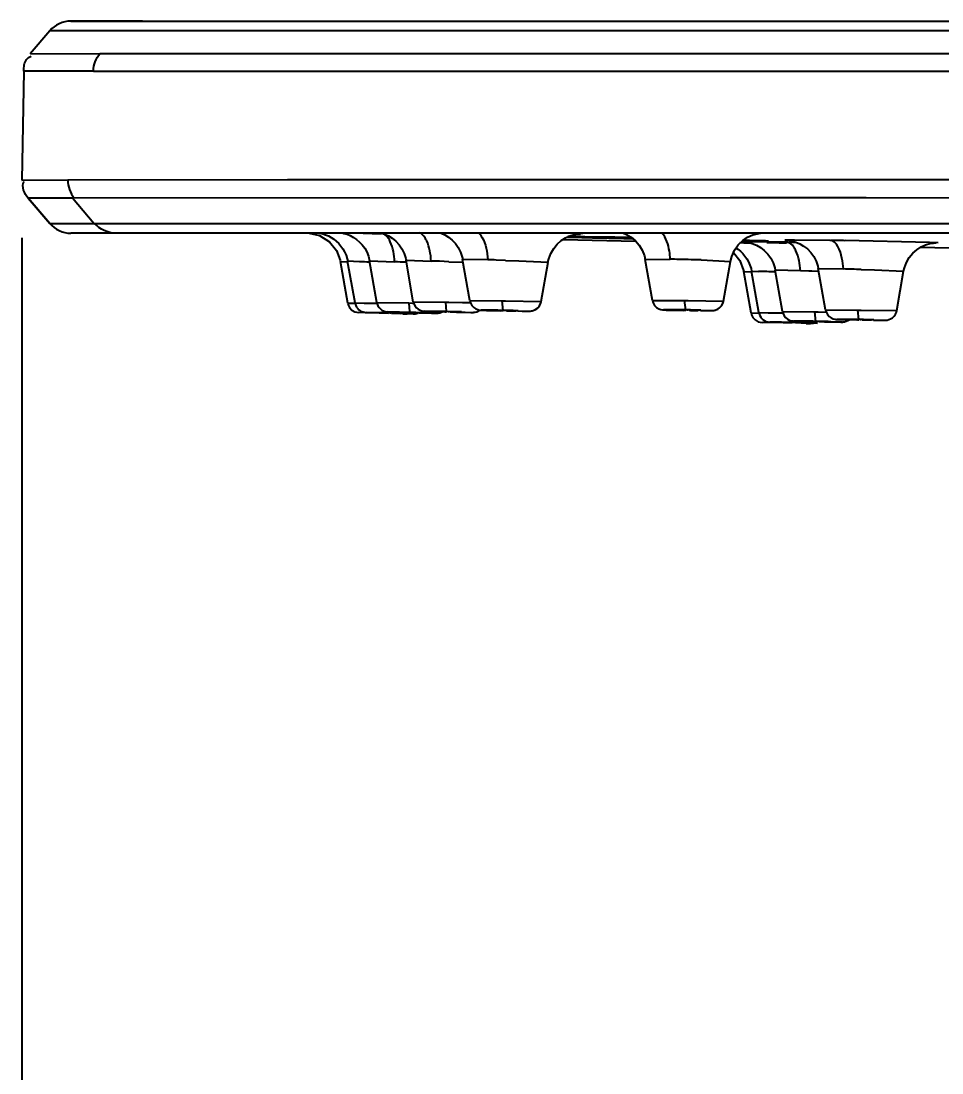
# Model space of a CAD drawing. Header units: millimetres. Extents: x 4625 to 5171, y -2661 to -1889.
# Drawn here: x 4952.75 to 4962.74, y -2126.77 to -2115.35 of the extents above; entities that cross this region are included whole.
import ezdxf

# ---------------------------------------------------------------- set-up
doc = ezdxf.new("R2010")
doc.units = ezdxf.units.MM
doc.header["$LTSCALE"] = 0.1
doc.layers.add('DIM', color=3, linetype='Continuous')
doc.styles.get("Standard").update_dxf_attribs({"font": 'arial.ttf'})
doc.dimstyles.new('ISO-25', dxfattribs={"dimtxt": 2.5, "dimasz": 2.5, "dimexe": 1.25, "dimexo": 0.625, "dimtad": 1, "dimlfac": 5, "dimtxsty": 'Standard', "dimcen": 2.5, "dimadec": 0, "dimazin": 0, "dimtfac": 1, "dimtmove": 0, "dimatfit": 3, "dimfxl": 0, "dimarcsym": 0})

# ---------------------------------------------------------------- blocks, each defined once
blk = doc.blocks.new('*D5')
at = {"layer": 'Defpoints', "color": 0}
for p in [(4952.761, -2117.08), (5002.107, -2117.079), (5002.107, -2136.937)]:
    blk.add_point(p, dxfattribs=at)
at = {"layer": 'DIM', "color": 0, "lineweight": -2}
for p, q in [((4952.761, -2117.705), (4952.761, -2138.187)), ((5002.107, -2117.704), (5002.107, -2138.187)), ((4956.761, -2136.937), (4998.107, -2136.937))]:
    blk.add_line(p, q, dxfattribs=at)
at = {"layer": 'DIM', "color": 0}
for points in [[(4956.761, -2136.271), (4956.761, -2137.604), (4952.761, -2136.937)], [(4998.107, -2136.271), (4998.107, -2137.604), (5002.107, -2136.937)]]:
    blk.add_solid(points, dxfattribs=at)
at = {"layer": 'DIM', "color": 0, "insert": (4977.434, -2134.27), "char_height": 4, "attachment_point": 5}
blk.add_mtext('197', dxfattribs=at)

msp = doc.modelspace()

# ---------------------------------------------------------------- linework, layer by layer
at = {"color": 7, "linetype": 'Continuous'}
for p, q in [((4953.2923, -2115.3532), (5001.576, -2115.3532)), ((4953.798, -2115.3532), (4953.2923, -2115.3532)), ((4954.0715, -2115.3532), (4953.798, -2115.3532)), ((4953.0645, -2115.4584), (4952.8524, -2115.7093)), ((4974.6257, -2115.4585), (4953.0645, -2115.4584)), ((4952.8537, -2115.7078), (4953.6106, -2115.704)), ((4953.6091, -2115.705), (4977.4341, -2115.7099)), ((4952.8521, -2115.7094), (4952.8527, -2115.7089)), ((4952.7815, -2115.8967), (4952.7608, -2117.08)), ((4952.7815, -2115.8967), (4952.7823, -2115.8798)), ((4952.8728, -2115.8961), (4952.7815, -2115.8967)), ((4952.782, -2115.8798), (4952.7873, -2115.8285)), ((4952.782, -2115.8796), (4952.7872, -2115.8287)), ((4953.5386, -2115.8961), (4952.8728, -2115.8961)), ((4953.5388, -2115.8955), (4966.0805, -2115.8963)), ((4974.6496, -2117.0773), (4956.3254, -2117.0781)), ((4952.7608, -2117.08), (4953.2602, -2117.078)), ((4955.6427, -2117.0782), (4953.2601, -2117.0786)), ((4956.3254, -2117.0781), (4955.6427, -2117.0782)), ((4953.3097, -2117.2756), (4952.8307, -2117.2757)), ((4952.8307, -2117.2757), (4953.0637, -2117.5507)), ((4953.0642, -2117.551), (4952.8311, -2117.2758)), ((4953.3297, -2117.2753), (4953.3094, -2117.2753)), ((4953.5417, -2117.5503), (4953.3097, -2117.2756)), ((4960.4476, -2117.2734), (4953.3297, -2117.2753)), ((4960.7119, -2117.2735), (4960.4476, -2117.2734)), ((4960.8505, -2117.2735), (4960.7119, -2117.2735)), ((4961.0842, -2117.2736), (4960.8505, -2117.2735)), ((4961.1946, -2117.2736), (4961.0842, -2117.2736)), ((4961.9232, -2117.2738), (4961.1946, -2117.2736)), ((4962.8445, -2117.274), (4961.9232, -2117.2738)), ((4953.0637, -2117.5507), (4953.5417, -2117.5503)), ((4953.5414, -2117.55), (4953.5514, -2117.5499)), ((4953.5514, -2117.5498), (4954.1261, -2117.5498)), ((4954.1261, -2117.5498), (4954.2224, -2117.5498)), ((4954.2224, -2117.5498), (4960.5737, -2117.5498)), ((4960.5737, -2117.5498), (4974.6401, -2117.5498)), ((5001.5766, -2117.6558), (4953.292, -2117.6558)), ((4956.0995, -2117.7479), (4956.1747, -2117.842)), ((4956.2061, -2117.6565), (4956.1723, -2117.6557)), ((4956.2525, -2117.6577), (4956.2061, -2117.6565)), ((4956.4658, -2117.6557), (4956.6588, -2117.661)), ((4956.6608, -2117.6566), (4956.6226, -2117.6557)), ((4958.6343, -2117.7232), (4959.4217, -2117.7422)), ((4958.6725, -2117.6975), (4958.717, -2117.6988)), ((4958.6933, -2117.6916), (4958.8945, -2117.6948)), ((4958.7409, -2117.6624), (4958.8232, -2117.6624)), ((4958.8434, -2117.6623), (4958.7523, -2117.657)), ((4959.1605, -2117.6994), (4958.8678, -2117.6943)), ((4958.8945, -2117.6948), (4959.1857, -2117.6999)), ((4959.1937, -2117.7), (4959.1605, -2117.6994)), ((4959.1857, -2117.6999), (4959.3769, -2117.7035)), ((4959.1906, -2117.7107), (4959.2907, -2117.713)), ((4959.3742, -2117.7034), (4959.1937, -2117.7)), ((4959.2907, -2117.713), (4959.3886, -2117.7153)), ((4960.5944, -2117.763), (4960.5512, -2117.7621)), ((4960.6782, -2117.7483), (4960.5741, -2117.7478)), ((4960.5923, -2117.7297), (4960.7239, -2117.7334)), ((4960.6184, -2117.7304), (4960.5961, -2117.7298)), ((4960.6184, -2117.7304), (4960.8618, -2117.7379)), ((4960.7239, -2117.7334), (4960.7938, -2117.7356)), ((4961.0612, -2117.7543), (4960.8458, -2117.7507)), ((4961.1449, -2117.7301), (4961.0406, -2117.7306)), ((4961.0612, -2117.7543), (4961.1703, -2117.7563)), ((4961.5282, -2117.7344), (4961.1449, -2117.7301)), ((4962.6101, -2117.7552), (4961.6941, -2117.7369)), ((4962.5983, -2117.7606), (4962.6807, -2117.7604)), ((4962.701, -2117.7604), (4962.6101, -2117.7552)), ((4960.4817, -2117.8667), (4960.5502, -2117.9519)), ((4960.6691, -2117.7644), (4960.5944, -2117.763)), ((4962.4281, -2117.8732), (4962.4715, -2117.8349)), ((4962.5121, -2117.8087), (4962.981, -2117.8174)), ((4956.2968, -2118.4139), (4956.217, -2117.9614)), ((4956.217, -2117.9614), (4956.2955, -2117.9651)), ((4956.376, -2118.4124), (4956.2962, -2117.9598)), ((4956.4247, -2117.9652), (4956.2962, -2117.9598)), ((4956.6134, -2118.4081), (4956.5337, -2117.9561)), ((4956.5337, -2117.9561), (4956.8059, -2117.9663)), ((4956.836, -2117.9676), (4956.8059, -2117.9663)), ((4956.8669, -2117.9689), (4956.836, -2117.9676)), ((4956.8984, -2117.9703), (4956.8669, -2117.9689)), ((4956.9287, -2117.9716), (4956.8984, -2117.9703)), ((4957.0087, -2118.4003), (4956.9293, -2117.9497)), ((4956.9293, -2117.9497), (4957.2017, -2117.9577)), ((4957.2943, -2117.9611), (4957.2017, -2117.9577)), ((4957.3957, -2117.9651), (4957.2943, -2117.9612)), ((4957.3957, -2117.9651), (4957.5426, -2117.9713)), ((4957.6227, -2118.3881), (4957.5438, -2117.9402)), ((4957.8165, -2117.9446), (4957.5441, -2117.9401)), ((4958.0096, -2117.9506), (4957.9091, -2117.9473)), ((4958.0096, -2117.9506), (4958.1537, -2117.9558)), ((4958.1537, -2117.9558), (4958.47, -2117.9713)), ((4958.3948, -2118.3979), (4958.47, -2117.9713)), ((4958.4695, -2117.9712), (4958.4781, -2117.9343)), ((4959.5236, -2117.9404), (4959.7966, -2117.9385)), ((4959.602, -2118.3847), (4959.5236, -2117.9404)), ((4960.1324, -2117.9465), (4960.4498, -2117.962)), ((4960.374, -2118.392), (4960.4498, -2117.962)), ((4960.4493, -2117.9628), (4960.4636, -2117.9072)), ((4960.6721, -2118.5211), (4960.5929, -2118.0721)), ((4960.5929, -2118.0721), (4960.6778, -2118.0751)), ((4960.7576, -2118.5177), (4960.6784, -2118.0685)), ((4960.6784, -2118.0685), (4960.7533, -2118.0702)), ((4961.0139, -2118.5066), (4960.9347, -2118.0577)), ((4961.2073, -2118.0641), (4960.9347, -2118.0577)), ((4961.2999, -2118.0671), (4961.2073, -2118.0641)), ((4961.3332, -2118.0682), (4961.2999, -2118.0671)), ((4961.4007, -2118.0705), (4961.3332, -2118.0682)), ((4961.4808, -2118.4877), (4961.4019, -2118.0406)), ((4961.4019, -2118.0406), (4961.6748, -2118.0442)), ((4961.8676, -2118.0496), (4962.0117, -2118.0545)), ((4962.0117, -2118.0545), (4962.3282, -2118.0694)), ((4962.2529, -2118.4967), (4962.3282, -2118.0694)), ((4962.3277, -2118.0693), (4962.3363, -2118.0324)), ((4956.2969, -2118.4139), (4956.3725, -2118.4153)), ((4956.3761, -2118.4123), (4956.4763, -2118.4139)), ((4956.4763, -2118.4139), (4956.6118, -2118.4163)), ((4956.6134, -2118.4081), (4956.9612, -2118.4129)), ((4956.9612, -2118.4129), (4956.9621, -2118.4647)), ((4956.9612, -2118.4129), (4957.0005, -2118.4135)), ((4957.0005, -2118.4135), (4957.0126, -2118.4138)), ((4957.0087, -2118.4003), (4957.3562, -2118.404)), ((4957.3562, -2118.404), (4957.366, -2118.5073)), ((4957.3562, -2118.404), (4957.3957, -2118.4046)), ((4957.3957, -2118.4046), (4957.5432, -2118.4069)), ((4957.5432, -2118.4069), (4957.6326, -2118.4084)), ((4957.6228, -2118.3881), (4957.97, -2118.3908)), ((4957.97, -2118.3908), (4957.9803, -2118.4941)), ((4957.97, -2118.3908), (4958.0096, -2118.3912)), ((4958.0096, -2118.3913), (4958.3948, -2118.3979)), ((4959.6021, -2118.3847), (4959.9487, -2118.3852)), ((4959.9487, -2118.3852), (4959.9597, -2118.4884)), ((4959.9487, -2118.3852), (4959.9886, -2118.3855)), ((4959.9886, -2118.3855), (4960.374, -2118.392)), ((4956.3419, -2118.4898), (4956.3756, -2118.5091)), ((4956.3756, -2118.5091), (4956.4165, -2118.5171)), ((4956.6381, -2118.5231), (4956.4167, -2118.5171)), ((4956.6222, -2118.5186), (4956.4959, -2118.5156)), ((4956.5054, -2118.516), (4956.7135, -2118.5218)), ((4956.7332, -2118.5215), (4956.6222, -2118.5186)), ((4956.6382, -2118.5194), (4956.7224, -2118.5218)), ((4956.7533, -2118.5222), (4956.6534, -2118.5197)), ((4956.6534, -2118.5197), (4956.6682, -2118.5201)), ((4956.7224, -2118.5218), (4956.7378, -2118.5222)), ((4956.7885, -2118.523), (4956.7332, -2118.5215)), ((4956.8597, -2118.5135), (4956.7334, -2118.511)), ((4956.7437, -2118.5115), (4956.7647, -2118.5122)), ((4956.7632, -2118.5225), (4956.7533, -2118.5222)), ((4956.7647, -2118.5122), (4956.9665, -2118.5177)), ((4956.7731, -2118.5232), (4956.8331, -2118.5247)), ((4956.877, -2118.5253), (4956.7885, -2118.523)), ((4956.8258, -2118.5242), (4956.7971, -2118.5234)), ((4956.8882, -2118.526), (4956.8258, -2118.5242)), ((4956.8331, -2118.5247), (4956.8722, -2118.5257)), ((4956.8581, -2118.5256), (4957.0222, -2118.5296)), ((4956.8722, -2118.5257), (4956.8582, -2118.5253)), ((4956.9706, -2118.5161), (4956.8597, -2118.5135)), ((4956.8755, -2118.5146), (4956.9599, -2118.517)), ((4956.8893, -2118.5257), (4956.877, -2118.5253)), ((4956.8997, -2118.526), (4956.8893, -2118.5257)), ((4956.9904, -2118.517), (4956.8906, -2118.5148)), ((4956.8906, -2118.5148), (4956.9055, -2118.5152)), ((4956.895, -2118.5301), (4956.9376, -2118.5312)), ((4956.8957, -2118.5266), (4957.0107, -2118.5286)), ((4956.977, -2118.5281), (4956.8997, -2118.526)), ((4956.9366, -2118.5312), (4956.9422, -2118.5313)), ((4956.9422, -2118.5313), (4956.9376, -2118.5312)), ((4956.9424, -2118.5313), (4956.9639, -2118.5283)), ((4956.9599, -2118.517), (4956.9751, -2118.5173)), ((4956.9621, -2118.4647), (4956.9654, -2118.5022)), ((4956.9654, -2118.5022), (4956.9706, -2118.5162)), ((4957.0259, -2118.5175), (4956.9706, -2118.5161)), ((4957.0005, -2118.5173), (4956.9904, -2118.517)), ((4957.0073, -2118.5293), (4957.0201, -2118.5296)), ((4957.0106, -2118.5183), (4957.0705, -2118.5198)), ((4957.0258, -2118.5296), (4957.0333, -2118.5293)), ((4957.1371, -2118.5204), (4957.0259, -2118.5175)), ((4957.1255, -2118.5208), (4957.0346, -2118.5182)), ((4957.0705, -2118.5198), (4957.1103, -2118.5206)), ((4957.0926, -2118.5208), (4957.2067, -2118.5233)), ((4957.1103, -2118.5206), (4957.0955, -2118.5201)), ((4957.2552, -2118.5049), (4957.1291, -2118.5031)), ((4957.1334, -2118.5217), (4957.2483, -2118.5249)), ((4957.168, -2118.5046), (4957.3446, -2118.5091)), ((4957.2067, -2118.5233), (4957.2468, -2118.5241)), ((4957.2468, -2118.5241), (4957.2573, -2118.5242)), ((4957.366, -2118.5072), (4957.2552, -2118.5049)), ((4957.2707, -2118.5063), (4957.3555, -2118.5086)), ((4957.3853, -2118.5083), (4957.2858, -2118.5063)), ((4957.2858, -2118.5063), (4957.3006, -2118.5068)), ((4957.3555, -2118.5086), (4957.3703, -2118.5089)), ((4957.4213, -2118.5085), (4957.366, -2118.5072)), ((4957.3957, -2118.5085), (4957.3853, -2118.5083)), ((4957.4061, -2118.5098), (4957.4659, -2118.5111)), ((4957.5207, -2118.5119), (4957.4301, -2118.5094)), ((4957.4659, -2118.5111), (4957.5056, -2118.5118)), ((4957.4781, -2118.5121), (4957.572, -2118.5139)), ((4957.5056, -2118.5118), (4957.4908, -2118.5113)), ((4957.5292, -2118.513), (4957.6547, -2118.5149)), ((4957.572, -2118.5139), (4957.631, -2118.5148)), ((4957.631, -2118.5148), (4957.6475, -2118.515)), ((4957.8695, -2118.4922), (4957.7436, -2118.4913)), ((4957.7713, -2118.4926), (4957.8009, -2118.4935)), ((4957.8009, -2118.4935), (4957.955, -2118.497)), ((4957.8846, -2118.4939), (4957.9699, -2118.4962)), ((4957.9987, -2118.4953), (4957.8997, -2118.4938)), ((4957.8997, -2118.4938), (4957.9145, -2118.4944)), ((4957.9699, -2118.4962), (4957.9843, -2118.4964)), ((4958.0356, -2118.495), (4957.9803, -2118.494)), ((4958.0096, -2118.4955), (4957.9987, -2118.4953)), ((4958.1346, -2118.4986), (4958.0446, -2118.4963)), ((4958.0802, -2118.4983), (4958.1196, -2118.4987)), ((4958.1196, -2118.4987), (4958.1048, -2118.4982)), ((4958.144, -2118.5002), (4958.2693, -2118.5011)), ((4958.1881, -2118.5009), (4958.2282, -2118.5013)), ((4958.2282, -2118.5013), (4958.2538, -2118.5015)), ((4959.8489, -2118.4873), (4959.7234, -2118.4878)), ((4959.803, -2118.491), (4959.9378, -2118.4937)), ((4959.8636, -2118.4899), (4959.9495, -2118.4921)), ((4959.9771, -2118.4901), (4959.8786, -2118.4894)), ((4959.8786, -2118.4894), (4959.8933, -2118.49)), ((4960.0151, -2118.4892), (4959.9597, -2118.4884)), ((4959.9886, -2118.4903), (4959.9771, -2118.4901)), ((4960.1136, -2118.4933), (4960.0241, -2118.491)), ((4960.0595, -2118.4937), (4960.0987, -2118.4937)), ((4960.0987, -2118.4937), (4960.084, -2118.4932)), ((4960.1242, -2118.4958), (4960.2492, -2118.4952)), ((4960.1619, -2118.4961), (4960.2106, -2118.4962)), ((4960.1953, -2118.4962), (4960.2279, -2118.4961)), ((4960.2266, -2118.4961), (4960.2411, -2118.4959)), ((4960.6722, -2118.5211), (4960.7556, -2118.5223)), ((4960.7576, -2118.5177), (4960.8573, -2118.5186)), ((4960.8573, -2118.5186), (4961.0118, -2118.5205)), ((4961.0139, -2118.5066), (4961.3611, -2118.5096)), ((4961.3611, -2118.5096), (4961.3713, -2118.6129)), ((4961.3611, -2118.5096), (4961.4007, -2118.5101)), ((4961.4007, -2118.5101), (4961.4892, -2118.5113)), ((4961.4809, -2118.4877), (4961.8279, -2118.49)), ((4961.8279, -2118.49), (4961.8384, -2118.5933)), ((4961.8279, -2118.49), (4961.8676, -2118.4904)), ((4961.8676, -2118.4905), (4962.2528, -2118.4967)), ((4960.7175, -2118.5973), (4960.7514, -2118.6165)), ((4960.7514, -2118.6165), (4960.7925, -2118.6244)), ((4961.0295, -2118.6294), (4960.7926, -2118.6244)), ((4961.0041, -2118.6228), (4960.8781, -2118.6206)), ((4960.8985, -2118.6213), (4961.0864, -2118.6256)), ((4961.115, -2118.625), (4961.0041, -2118.6228)), ((4961.0195, -2118.6236), (4961.1045, -2118.6256)), ((4961.1339, -2118.6257), (4961.0346, -2118.6238)), ((4961.0346, -2118.6238), (4961.0494, -2118.6242)), ((4961.1045, -2118.6256), (4961.1191, -2118.6259)), ((4961.1091, -2118.6075), (4961.115, -2118.6251)), ((4961.1703, -2118.6262), (4961.115, -2118.625)), ((4961.1445, -2118.6259), (4961.1339, -2118.6257)), ((4961.2605, -2118.6109), (4961.1345, -2118.6094)), ((4961.1534, -2118.6103), (4961.1856, -2118.6112)), ((4961.1551, -2118.6267), (4961.2149, -2118.6279)), ((4961.2816, -2118.6286), (4961.1703, -2118.6262)), ((4961.2071, -2118.6273), (4961.1791, -2118.6267)), ((4961.1856, -2118.6112), (4961.35, -2118.6148)), ((4961.2695, -2118.6288), (4961.2071, -2118.6273)), ((4961.2149, -2118.6279), (4961.2544, -2118.6287)), ((4961.2361, -2118.6287), (4961.3497, -2118.6309)), ((4961.2544, -2118.6287), (4961.2396, -2118.6283)), ((4961.2713, -2118.6346), (4961.3182, -2118.6356)), ((4961.2757, -2118.6122), (4961.3609, -2118.6143)), ((4961.2784, -2118.6295), (4961.3932, -2118.6323)), ((4961.39, -2118.6138), (4961.2908, -2118.6122)), ((4961.2908, -2118.6122), (4961.3056, -2118.6127)), ((4961.3182, -2118.6356), (4961.3136, -2118.6355)), ((4961.3183, -2118.6356), (4961.3499, -2118.6309)), ((4961.3609, -2118.6143), (4961.3754, -2118.6145)), ((4961.4266, -2118.6139), (4961.3713, -2118.6129)), ((4961.4007, -2118.6141), (4961.39, -2118.6138)), ((4961.4115, -2118.6154), (4961.4712, -2118.6165)), ((4961.5257, -2118.6171), (4961.4355, -2118.6148)), ((4961.4712, -2118.6165), (4961.5107, -2118.617)), ((4961.4837, -2118.6174), (4961.5776, -2118.619)), ((4961.5107, -2118.617), (4961.4959, -2118.6166)), ((4961.5349, -2118.6183), (4961.6603, -2118.6197)), ((4961.5776, -2118.619), (4961.6457, -2118.6198)), ((4961.7276, -2118.5916), (4961.6018, -2118.5909)), ((4961.6457, -2118.6198), (4961.6637, -2118.6198)), ((4961.6575, -2118.593), (4961.8119, -2118.5964)), ((4961.6637, -2118.6198), (4961.6713, -2118.6195)), ((4961.7426, -2118.5934), (4961.8281, -2118.5956)), ((4961.8565, -2118.5945), (4961.7576, -2118.5932)), ((4961.7576, -2118.5932), (4961.7724, -2118.5937)), ((4961.8281, -2118.5956), (4961.8423, -2118.5957)), ((4961.8937, -2118.5942), (4961.8384, -2118.5933)), ((4961.8676, -2118.5947), (4961.8565, -2118.5945)), ((4961.9926, -2118.5977), (4961.9027, -2118.5955)), ((4961.9383, -2118.5975), (4961.9776, -2118.5978)), ((4961.9776, -2118.5978), (4961.9628, -2118.5973)), ((4962.0024, -2118.5994), (4962.1276, -2118.6)), ((4962.0491, -2118.6), (4962.0865, -2118.6003)), ((4962.0865, -2118.6003), (4962.1122, -2118.6004))]:
    msp.add_line(p, q, dxfattribs=at)
for points in [[(4955.8797, -2117.6558), (4955.9908, -2117.6794), (4956.0995, -2117.7479)], [(4955.9919, -2117.6558), (4956.0005, -2117.6572), (4956.0283, -2117.6638), (4956.0573, -2117.6732), (4956.0869, -2117.6856), (4956.1163, -2117.7011), (4956.1452, -2117.7198), (4956.1731, -2117.7418), (4956.1993, -2117.7669), (4956.2234, -2117.795), (4956.245, -2117.8258)], [(4956.2475, -2117.6558), (4956.256, -2117.6575), (4956.2897, -2117.6677), (4956.3247, -2117.6821), (4956.3596, -2117.7008), (4956.3933, -2117.7239), (4956.4253, -2117.7515), (4956.4549, -2117.7837), (4956.4811, -2117.8199), (4956.5033, -2117.8599), (4956.5209, -2117.9038), (4956.534, -2117.956)], [(4956.6662, -2117.6558), (4956.6952, -2117.665), (4956.7381, -2117.6847), (4956.7798, -2117.7108), (4956.819, -2117.7433), (4956.8544, -2117.7822), (4956.8847, -2117.8266), (4956.9087, -2117.876), (4956.9256, -2117.9301), (4956.9296, -2117.9496)], [(4957.3103, -2117.6558), (4957.3508, -2117.6742), (4957.392, -2117.6995), (4957.4307, -2117.7312), (4957.4661, -2117.7691), (4957.4966, -2117.8128), (4957.5213, -2117.8619), (4957.5391, -2117.9164), (4957.5441, -2117.9401)], [(4958.4779, -2117.9345), (4958.5004, -2117.8746), (4958.5315, -2117.8214), (4958.5698, -2117.7751), (4958.6132, -2117.7367), (4958.66, -2117.7068), (4958.7081, -2117.6848), (4958.7545, -2117.671), (4958.7925, -2117.6644), (4958.8139, -2117.6624), (4958.818, -2117.6623)], [(4958.57, -2117.7751), (4958.6134, -2117.7368), (4958.6368, -2117.7218)], [(4959.2894, -2117.6558), (4959.3212, -2117.6689), (4959.3707, -2117.6983), (4959.4177, -2117.7375), (4959.459, -2117.7858), (4959.4921, -2117.8413), (4959.5155, -2117.9032), (4959.524, -2117.9403)], [(4960.4493, -2117.962), (4960.4633, -2117.9075), (4960.4932, -2117.8411), (4960.5338, -2117.7838), (4960.5824, -2117.7364), (4960.6357, -2117.7004), (4960.6907, -2117.6753), (4960.7415, -2117.661), (4960.7747, -2117.6558)], [(4960.5956, -2117.7491), (4960.5932, -2117.749), (4960.5946, -2117.7491), (4960.6073, -2117.7502), (4960.6411, -2117.7555), (4960.6854, -2117.7674)], [(4960.7938, -2117.7356), (4960.8255, -2117.7368), (4960.8368, -2117.7372), (4960.8448, -2117.7376), (4960.8464, -2117.7377)], [(4961.0681, -2117.7326), (4961.0653, -2117.7324), (4961.0682, -2117.7327), (4961.0851, -2117.7345), (4961.1173, -2117.7404), (4961.1573, -2117.7519), (4961.2006, -2117.7703), (4961.243, -2117.7951), (4961.2832, -2117.8264), (4961.32, -2117.8644), (4961.352, -2117.9085), (4961.3779, -2117.9584), (4961.3966, -2118.0139), (4961.4023, -2118.0405)], [(4962.4715, -2117.8349), (4962.5181, -2117.8048), (4962.5662, -2117.7829), (4962.6125, -2117.7691), (4962.6504, -2117.7624), (4962.6716, -2117.7605), (4962.6756, -2117.7603)], [(4956.1747, -2117.842), (4956.2151, -2117.9496), (4956.2174, -2117.9614)], [(4956.245, -2117.8258), (4956.2638, -2117.8595), (4956.2792, -2117.8956), (4956.2911, -2117.9341), (4956.2965, -2117.9597)], [(4960.5103, -2117.817), (4960.5302, -2117.8302), (4960.5573, -2117.8518), (4960.5827, -2117.8765), (4960.6062, -2117.9042), (4960.6273, -2117.9344)], [(4960.6854, -2117.7674), (4960.7303, -2117.7858), (4960.7741, -2117.811), (4960.8155, -2117.843), (4960.8531, -2117.8819), (4960.8856, -2117.9269), (4960.9115, -2117.9774), (4960.9299, -2118.0332), (4960.9351, -2118.0576)], [(4962.3361, -2118.0326), (4962.3586, -2117.9727), (4962.3897, -2117.9195), (4962.4279, -2117.8732), (4962.4714, -2117.8348)], [(4960.5502, -2117.9519), (4960.5909, -2118.0598), (4960.5932, -2118.072)], [(4960.6273, -2117.9344), (4960.6457, -2117.9673), (4960.6609, -2118.0027), (4960.6728, -2118.0407), (4960.6787, -2118.0685)], [(4956.2969, -2118.4139), (4956.3019, -2118.4332), (4956.3172, -2118.4633), (4956.3419, -2118.4898)], [(4956.376, -2118.4124), (4956.3773, -2118.4187), (4956.3839, -2118.439), (4956.3934, -2118.4573), (4956.4052, -2118.4731), (4956.4188, -2118.4864), (4956.4335, -2118.497), (4956.4487, -2118.5051), (4956.4639, -2118.5106), (4956.4781, -2118.5139), (4956.489, -2118.5153), (4956.4938, -2118.5156), (4956.4961, -2118.5157), (4956.4986, -2118.5158), (4956.5054, -2118.516)], [(4956.6135, -2118.4081), (4956.6166, -2118.4213), (4956.6254, -2118.4433), (4956.6375, -2118.4623), (4956.6521, -2118.4782), (4956.6683, -2118.4908), (4956.6853, -2118.5001), (4956.7023, -2118.5063), (4956.7178, -2118.5097), (4956.7277, -2118.5108), (4956.7317, -2118.511), (4956.7349, -2118.5112), (4956.7437, -2118.5115)], [(4957.0088, -2118.4003), (4957.0146, -2118.4216), (4957.027, -2118.4463), (4957.0433, -2118.4664), (4957.0621, -2118.4819), (4957.0821, -2118.4928), (4957.102, -2118.4995), (4957.1181, -2118.5024), (4957.1254, -2118.5031), (4957.1297, -2118.5033), (4957.1345, -2118.5035), (4957.1406, -2118.5037), (4957.168, -2118.5046)], [(4957.6228, -2118.3881), (4957.6301, -2118.4134), (4957.6451, -2118.4402), (4957.6643, -2118.461), (4957.686, -2118.476), (4957.7085, -2118.4856), (4957.7282, -2118.4901), (4957.7387, -2118.4913), (4957.7448, -2118.4916), (4957.7516, -2118.4919), (4957.7713, -2118.4926)], [(4958.2538, -2118.5015), (4958.2627, -2118.5014), (4958.2697, -2118.5014), (4958.2768, -2118.5011), (4958.2899, -2118.4998), (4958.3088, -2118.4955), (4958.3284, -2118.4875), (4958.3479, -2118.4752), (4958.3657, -2118.4585), (4958.3803, -2118.438), (4958.3906, -2118.4145), (4958.3948, -2118.3979)], [(4958.2752, -2118.5012), (4958.2798, -2118.501), (4958.2962, -2118.4988), (4958.3172, -2118.4926), (4958.339, -2118.4814), (4958.3588, -2118.4657), (4958.376, -2118.4448), (4958.3892, -2118.4184), (4958.3897, -2118.4166)], [(4959.6021, -2118.3847), (4959.6096, -2118.4105), (4959.6259, -2118.4389), (4959.6473, -2118.4608), (4959.6715, -2118.4759), (4959.6953, -2118.4844), (4959.7122, -2118.4874), (4959.7209, -2118.4882), (4959.7284, -2118.4887), (4959.7379, -2118.4891), (4959.75, -2118.4895), (4959.7651, -2118.49), (4959.803, -2118.491)], [(4960.238, -2118.496), (4960.247, -2118.4958), (4960.2551, -2118.4954), (4960.2677, -2118.4942), (4960.2893, -2118.4892), (4960.3123, -2118.4791), (4960.3346, -2118.4631), (4960.354, -2118.4408), (4960.3683, -2118.413), (4960.3739, -2118.392)], [(4960.2411, -2118.4959), (4960.2514, -2118.4956), (4960.2631, -2118.4948), (4960.2837, -2118.4909), (4960.3075, -2118.4817), (4960.3309, -2118.4663), (4960.3518, -2118.444), (4960.3674, -2118.4156), (4960.374, -2118.3919)], [(4957.0201, -2118.5296), (4957.0227, -2118.5296), (4957.0264, -2118.5296), (4957.0359, -2118.5291)], [(4957.0359, -2118.5291), (4957.0479, -2118.5275), (4957.0606, -2118.5244)], [(4957.2573, -2118.5242), (4957.2612, -2118.5242), (4957.2665, -2118.5241), (4957.2797, -2118.5229), (4957.2978, -2118.519), (4957.3159, -2118.512), (4957.3219, -2118.5086)], [(4957.6475, -2118.515), (4957.6532, -2118.515), (4957.6582, -2118.515), (4957.6656, -2118.5147), (4957.681, -2118.5127), (4957.6993, -2118.5077), (4957.7186, -2118.4989), (4957.7311, -2118.4905)], [(4960.6722, -2118.5211), (4960.6773, -2118.5406), (4960.6927, -2118.5708), (4960.7175, -2118.5973)], [(4960.7577, -2118.5177), (4960.7597, -2118.5268), (4960.7672, -2118.548), (4960.7779, -2118.5667), (4960.791, -2118.5827), (4960.8057, -2118.5957), (4960.8216, -2118.6058), (4960.8377, -2118.6131), (4960.8535, -2118.6177), (4960.867, -2118.62), (4960.8748, -2118.6206), (4960.8783, -2118.6208), (4960.8817, -2118.6209), (4960.8985, -2118.6213)], [(4961.014, -2118.5066), (4961.0193, -2118.5266), (4961.0316, -2118.5516), (4961.0478, -2118.572), (4961.0665, -2118.5877), (4961.0865, -2118.5988), (4961.1064, -2118.6057), (4961.123, -2118.6087), (4961.1306, -2118.6094), (4961.135, -2118.6096), (4961.1398, -2118.6098), (4961.1534, -2118.6103)], [(4961.4809, -2118.4877), (4961.4874, -2118.5111), (4961.5017, -2118.5379), (4961.5203, -2118.5589), (4961.5414, -2118.5742), (4961.5636, -2118.5843), (4961.5836, -2118.5894), (4961.5957, -2118.5908), (4961.6021, -2118.5912), (4961.6088, -2118.5915), (4961.6174, -2118.5919), (4961.6282, -2118.5922), (4961.6575, -2118.593)], [(4962.1122, -2118.6004), (4962.1211, -2118.6004), (4962.1281, -2118.6003), (4962.1352, -2118.6), (4962.1485, -2118.5986), (4962.1674, -2118.5942), (4962.187, -2118.5861), (4962.2064, -2118.5738), (4962.2241, -2118.557), (4962.2386, -2118.5364), (4962.2489, -2118.5128), (4962.2528, -2118.4967)], [(4961.6713, -2118.6195), (4961.6867, -2118.6174), (4961.7049, -2118.6124), (4961.7242, -2118.6035), (4961.7369, -2118.5949)]]:
    msp.add_lwpolyline(points, dxfattribs=at)
for centre, radius, start, end in [((4957.4516, -2202.3236), 84.6412, 89.041269, 89.164664), ((4958.3052, -2131.8333), 14.1833, 88.19339, 88.34562), ((4961.6268, -2011.8275), 105.9112, 268.425661, 268.681975), ((4961.1164, -2079.5112), 38.2304, 269.21286, 269.37213), ((4960.0967, -2163.976), 46.2314, 89.07152, 89.27928), ((4963.2683, -2017.1139), 100.6714, 268.620202, 268.741086), ((4960.9325, -2164.7969), 47.0661, 89.07285, 89.26808), ((4954.4569, -2162.0487), 44.1274, 87.30738, 87.44417), ((4956.7686, -2155.8998), 37.9696, 88.27872, 88.41852), ((4959.4571, -2139.6136), 21.6778, 88.85758, 89.10254), ((4959.2979, -2145.9866), 28.0526, 88.58915, 88.79223), ((4958.6533, -2168.0356), 50.1109, 88.30853, 88.473), ((4959.8105, -2148.7957), 30.74, 87.90736, 88.24252), ((4960.7497, -2154.6066), 36.5741, 88.40551, 88.5506), ((4960.6226, -2159.2216), 41.1908, 88.26798, 88.40748), ((4956.3758, -2147.1503), 28.64, 88.32188, 88.47672), ((4956.1503, -2174.0529), 55.559, 88.57431, 88.68908), ((4957.2999, -2156.5363), 38.0484, 88.97529, 89.1422), ((4958.45, -2094.7208), 23.7803, 268.96523, 269.1089), ((4957.3036, -2156.1364), 37.6485, 88.71645, 88.88589), ((4959.6629, -2141.9477), 23.4612, 89.27521, 89.54573), ((4959.9909, -2113.485), 5.0073, 269.52701, 269.68422), ((4960.189, -2103.8588), 14.6354, 269.26088, 269.4932), ((4959.9859, -2123.5736), 5.0827, 89.57004, 89.68352), ((4959.6615, -2141.7802), 23.2937, 88.85644, 89.13042), ((4960.3322, -2173.3089), 54.7059, 88.91167, 89.02778), ((4960.4323, -2157.0744), 38.4552, 88.61903, 88.7345), ((4960.3404, -2172.6987), 54.0957, 88.73156, 88.84947), ((4961.2352, -2155.3261), 36.7378, 89.05923, 89.23207), ((4962.2595, -2095.6505), 22.9492, 269.04917, 269.19784), ((4961.2375, -2154.9767), 36.3885, 88.79135, 88.96668)]:
    msp.add_arc(centre, radius, start, end, dxfattribs=at)
for points in [[(4953.2923, -2115.3532), (4953.2087, -2115.3534), (4953.1188, -2115.3948), (4953.0645, -2115.4584)], [(4953.5388, -2115.8955), (4953.5397, -2115.8279), (4953.566, -2115.757), (4953.6095, -2115.7053)], [(4952.7873, -2115.8285), (4952.7948, -2115.7895), (4952.8236, -2115.7475), (4952.8613, -2115.7349)], [(4952.8313, -2117.2757), (4952.7914, -2117.2282), (4952.7529, -2117.148), (4952.7857, -2117.0953)], [(4953.2601, -2117.0786), (4953.2592, -2117.1481), (4953.2853, -2117.2217), (4953.3298, -2117.2751)], [(4953.0639, -2117.5506), (4953.1183, -2117.6143), (4953.2083, -2117.6558), (4953.292, -2117.6558)], [(4953.7794, -2117.6558), (4953.6957, -2117.6558), (4953.6057, -2117.6139), (4953.5516, -2117.55)], [(4956.8059, -2117.9663), (4956.8019, -2117.8921), (4956.7899, -2117.816), (4956.759, -2117.7484)], [(4957.2017, -2117.9577), (4957.1975, -2117.8835), (4957.1853, -2117.8073), (4957.1543, -2117.7398)], [(4961.2073, -2118.0641), (4961.203, -2117.9898), (4961.1906, -2117.9136), (4961.1595, -2117.8461)]]:
    msp.add_open_spline(points, degree=3, dxfattribs=at)
for points, knots in [([(4956.759, -2117.7484), (4956.7526, -2117.7346), (4956.7319, -2117.695), (4956.6915, -2117.6576), (4956.6608, -2117.6566)], [0, 0, 0, 0, 0.3311353, 1, 1, 1, 1]), ([(4957.1543, -2117.7398), (4957.1489, -2117.7281), (4957.1302, -2117.6927), (4957.0998, -2117.659), (4957.0732, -2117.6509)], [0, 0, 0, 0, 0.3154295, 1, 1, 1, 1]), ([(4957.7165, -2117.654), (4957.7316, -2117.6663), (4957.795, -2117.7515), (4957.8114, -2117.8603), (4957.8165, -2117.9446)], [0, 0, 0, 0, 0.187219, 1, 1, 1, 1]), ([(4959.7966, -2117.9385), (4959.7947, -2117.9095), (4959.7827, -2117.8115), (4959.7546, -2117.7048), (4959.7036, -2117.6551)], [0, 0, 0, 0, 0.289486, 1, 1, 1, 1]), ([(4961.1595, -2117.8461), (4961.1531, -2117.8322), (4961.1323, -2117.7927), (4961.0918, -2117.7553), (4961.0612, -2117.7543)], [0, 0, 0, 0, 0.3315378, 1, 1, 1, 1]), ([(4961.6748, -2118.0442), (4961.6724, -2118.0046), (4961.6593, -2117.8984), (4961.6055, -2117.737), (4961.5282, -2117.7344)], [0, 0, 0, 0, 0.3384699, 1, 1, 1, 1]), ([(4956.7291, -2118.5132), (4956.7295, -2118.5153), (4956.7302, -2118.5181), (4956.7322, -2118.5215), (4956.7332, -2118.5215)], [0, 0, 0, 0, 0.6921285, 1, 1, 1, 1]), ([(4956.7971, -2118.5234), (4956.7957, -2118.5234), (4956.7929, -2118.5233), (4956.79, -2118.5233), (4956.7886, -2118.5232)], [0, 0, 0, 0, 0.4943842, 1, 1, 1, 1]), ([(4957.0346, -2118.5182), (4957.0332, -2118.5182), (4957.0303, -2118.5181), (4957.0273, -2118.5181), (4957.0259, -2118.518)], [0, 0, 0, 0, 0.4942433, 1, 1, 1, 1]), ([(4957.4301, -2118.5094), (4957.4286, -2118.5094), (4957.4256, -2118.5093), (4957.4226, -2118.5092), (4957.4211, -2118.5092)], [0, 0, 0, 0, 0.4940184, 1, 1, 1, 1]), ([(4958.0446, -2118.4963), (4958.043, -2118.4963), (4958.0398, -2118.4962), (4958.0366, -2118.4962), (4958.035, -2118.4961)], [0, 0, 0, 0, 0.4936952, 1, 1, 1, 1]), ([(4961.1791, -2118.6267), (4961.1776, -2118.6267), (4961.1745, -2118.6266), (4961.1714, -2118.6266), (4961.1699, -2118.6265)], [0, 0, 0, 0, 0.4939144, 1, 1, 1, 1]), ([(4961.4355, -2118.6148), (4961.434, -2118.6148), (4961.4308, -2118.6148), (4961.4277, -2118.6147), (4961.4261, -2118.6147)], [0, 0, 0, 0, 0.4937833, 1, 1, 1, 1]), ([(4961.9027, -2118.5955), (4961.9011, -2118.5954), (4961.8979, -2118.5954), (4961.8946, -2118.5954), (4961.893, -2118.5953)], [0, 0, 0, 0, 0.4935704, 1, 1, 1, 1])]:
    msp.add_open_spline(points, degree=3, knots=knots, dxfattribs=at)

# ---------------------------------------------------------------- dimensions: what is measured, and where the dimension line sits
at = {"layer": 'DIM'}
dim = msp.add_linear_dim(base=(5002.1073, -2136.9375), p1=(4952.7608, -2117.08), p2=(5002.1073, -2117.079), text='197', dimstyle='ISO-25', override={"dimtxt": 4, "dimasz": 4, "dimlfac": 4, "dimadec": 1, "dimfxl": 1.25}, dxfattribs=at)
dim.commit()
dim.dimension.update_dxf_attribs({"geometry": '*D5', "text_midpoint": (4977.4341, -2134.2702)})

doc.saveas('drawing.dxf')
